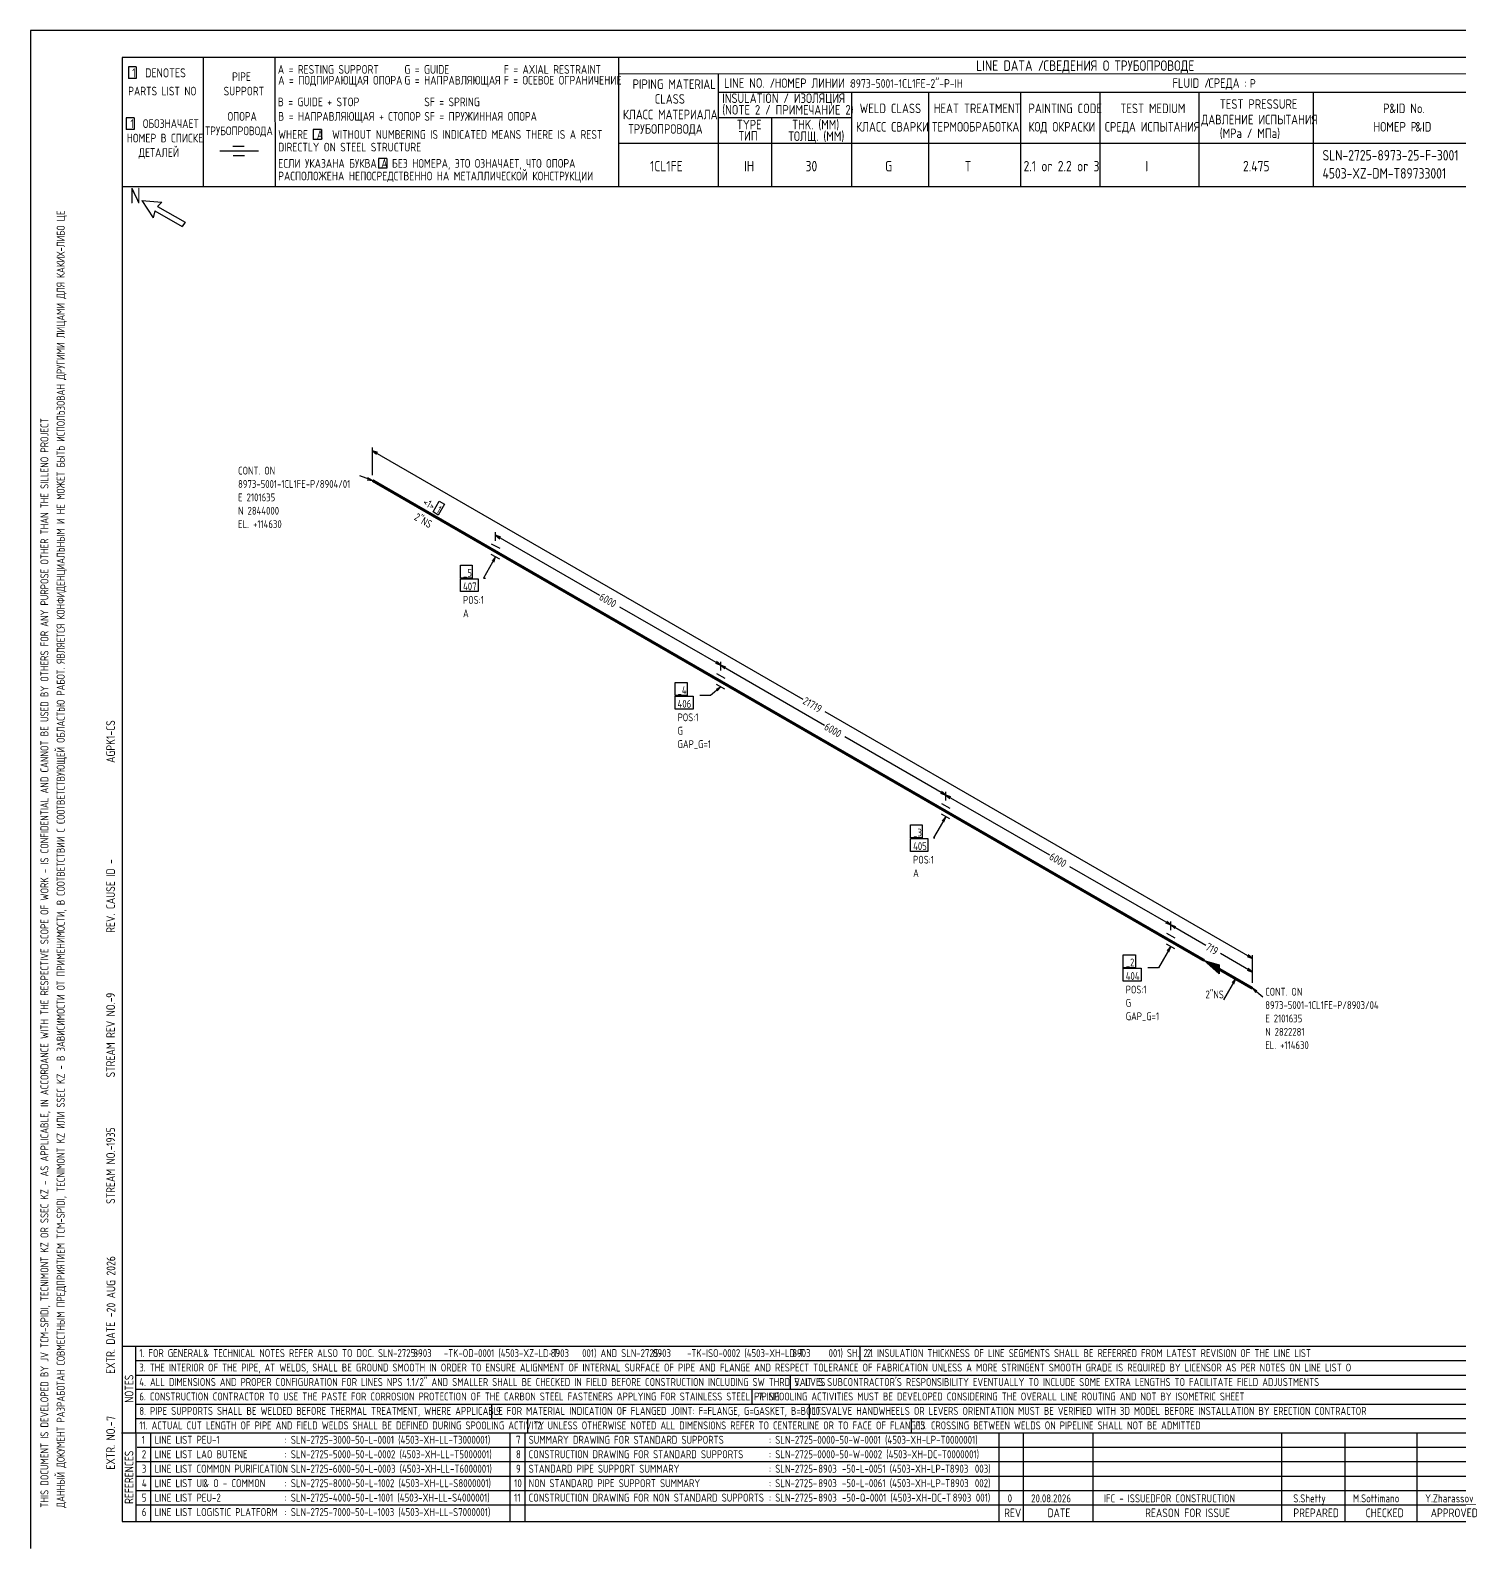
# Model space of a CAD drawing. Extents: x -1005 to 594, y -998 to 420.
# Drawn here: x 0 to 395.4, y 0 to 420 of the extents above; entities that cross this region are included whole.
import ezdxf

# ---------------------------------------------------------------- set-up
doc = ezdxf.new("R2010")
doc.units = 0
doc.styles.add('TTFN17', font='GOST type A')

msp = doc.modelspace()

# ---------------------------------------------------------------- linework, layer by layer
at = {"layer": 'GT_1', "flags": 128}
for points in [[(0, 420), (0, 0)], [(594, 420), (0, 420)], [(589.1, 412.5), (25.4, 412.5)], [(25.4, 412.5), (25.4, 7.5)], [(47.8, 412.5), (47.8, 376.7)], [(67.6, 412.5), (67.7, 376.7)], [(162.7, 412.5), (162.7, 376.7)], [(29.3, 409.9), (27.1, 409.9)], [(27.1, 409.9), (27.1, 406.7)], [(29.3, 409.9), (29.3, 406.7)], [(589.1, 408), (162.7, 407.9)], [(190.3, 407.8), (190.3, 376.7)], [(29.3, 406.7), (27.1, 406.7)], [(190.3, 402.9), (402.7, 402.9)], [(227.1, 402.9), (227.1, 376.7)], [(248.4, 402.9), (248.4, 376.8)], [(273.9, 402.9), (273.9, 376.7)], [(295.8, 402.9), (295.8, 376.7)], [(323.2, 402.9), (323.2, 376.7)], [(354.8, 402.9), (354.8, 376.8)], [(28.7, 395.8), (26.5, 395.8)], [(26.5, 395.8), (26.5, 392.6)], [(28.7, 395.8), (28.7, 392.6)], [(227.1, 395.8), (190.3, 395.8)], [(205, 395.8), (205, 376.7)], [(28.7, 392.6), (26.5, 392.6)], [(80.5, 392.6), (78.2, 392.6)], [(78.2, 392.6), (78.2, 389.8)], [(80.5, 392.6), (80.5, 389.8)], [(63.1, 386.6), (52.4, 386.6)], [(59.1, 387.9), (56, 387.9)], [(80.5, 389.8), (78.2, 389.8)], [(230.2, 388.7), (162.7, 388.7)], [(402.7, 388.7), (226.9, 388.7)], [(59.2, 385.3), (56.1, 385.3)], [(98.6, 384.6), (96.3, 384.6)], [(96.3, 384.6), (96.3, 381.9)], [(98.6, 384.6), (98.6, 381.9)], [(98.6, 381.9), (96.3, 381.9)], [(402.7, 376.7), (25.4, 376.7)], [(30.8, 372.9), (34, 368.1)], [(30.8, 372.9), (36.4, 372.5)], [(34.4, 370.1), (34, 368.1)], [(34.4, 370.1), (42, 365.7)], [(36.4, 372.5), (35.2, 371.3)], [(35.2, 371.3), (42.8, 366.9)], [(42.8, 366.9), (42, 365.7)], [(94.65, 296.98), (94.65, 304.62)], [(96.08, 303.2), (94.65, 303.73), (95.78, 302.75)], [(94.65, 303.73), (213.68, 235.03)], [(94.65, 295.48), (91.12, 296.75)], [(93.15, 295.7), (94.65, 295.48), (93.38, 296.23)], [(113.1, 289.77), (114.6, 288.95), (112.8, 285.88), (111.38, 286.77), (113.1, 289.77)], [(127.5, 278), (129.82, 276.73)], [(128.7, 278.82), (128.7, 281.23)], [(130.12, 279.8), (128.7, 280.32), (129.82, 279.35)], [(128.7, 280.32), (157.43, 263.75)], [(128.7, 274.32), (125.33, 268.48), (125.85, 268.48)], [(129.82, 273.73), (127.5, 275)], [(128.18, 272.9), (128.7, 274.32), (127.72, 273.2)], [(118.95, 272.07), (122.17, 272.07), (122.17, 268.48), (118.95, 268.48), (118.95, 272.07)], [(118.95, 268.32), (123.9, 268.32), (123.9, 264.73), (118.95, 264.73), (118.95, 268.32)], [(190.95, 244.4), (163.05, 260.45)], [(189.53, 244.93), (190.95, 244.4), (189.82, 245.38)], [(190.95, 242.9), (190.95, 245.3)], [(190.95, 242.9), (190.95, 245.3)], [(192.38, 243.88), (190.95, 244.4), (192.07, 243.43)], [(190.95, 244.4), (219.68, 227.82)], [(178.35, 239.6), (181.72, 239.6), (181.72, 236), (178.35, 236), (178.35, 239.6)], [(189.75, 242.07), (192.07, 240.8)], [(178.35, 235.85), (183.3, 235.85), (183.3, 232.25), (178.35, 232.25), (178.35, 235.85)], [(190.95, 238.4), (188.1, 236), (185.18, 236)], [(189.97, 237.28), (190.95, 238.4), (189.68, 237.65)], [(192.07, 237.8), (189.75, 239.07)], [(338.02, 163.25), (219.82, 231.5)], [(253.2, 208.47), (225.3, 224.53)], [(251.78, 209), (253.2, 208.47), (252.07, 209.45)], [(252, 206.15), (254.32, 204.88)], [(253.2, 206.97), (253.2, 209.38)], [(253.2, 206.97), (253.2, 209.38)], [(254.62, 207.95), (253.2, 208.47), (254.32, 207.5)], [(253.2, 208.47), (281.93, 191.9)], [(253.2, 202.47), (249.82, 196.62), (250.2, 196.62)], [(254.32, 201.88), (252, 203.15)], [(252.68, 201.05), (253.2, 202.47), (252.22, 201.35)], [(243.45, 200.22), (246.68, 200.22), (246.68, 196.62), (243.45, 196.62), (243.45, 200.22)], [(243.45, 196.47), (248.25, 196.47), (248.25, 192.88), (243.45, 192.88), (243.45, 196.47)], [(315.45, 172.55), (287.55, 188.6)], [(314.02, 173.07), (315.45, 172.55), (314.32, 173.53)], [(315.45, 171.05), (315.45, 173.45)], [(315.45, 171.05), (315.45, 173.45)], [(316.88, 172.03), (315.45, 172.55), (316.57, 171.57)], [(315.45, 172.55), (325.12, 166.93)], [(314.25, 170.22), (316.57, 168.95)], [(302.32, 164.3), (305.7, 164.3), (305.7, 160.7), (302.32, 160.7), (302.32, 164.3)], [(315.45, 166.55), (312.07, 160.7), (309.15, 160.7)], [(316.57, 165.95), (314.25, 167.22)], [(314.93, 165.12), (315.45, 166.55), (314.48, 165.43)], [(338.02, 159.5), (329.18, 164.6)], [(336.6, 163.78), (338.02, 163.25), (336.9, 164.22)], [(338.02, 156.5), (338.02, 164.15)], [(302.32, 160.55), (307.27, 160.55), (307.27, 156.95), (302.32, 156.95), (302.32, 160.55)], [(328.8, 160.32), (328.8, 158.97), (324.68, 162.72), (328.8, 161.53), (328.8, 159.12), (325.05, 162.5), (328.8, 161.45), (328.8, 159.35), (325.5, 162.28), (328.8, 161.22), (328.8, 159.5), (325.88, 161.97), (328.8, 161.07), (328.8, 159.65), (326.25, 161.82), (328.8, 160.93), (328.8, 159.8), (326.7, 161.53), (328.8, 160.78), (328.8, 160.03), (327, 161.38), (328.8, 160.55), (328.8, 160.18), (327.45, 161.07), (328.8, 160.4), (328.8, 160.32), (324.68, 162.72)], [(336.6, 160.03), (338.02, 159.5), (336.9, 160.47)], [(338.02, 156.5), (338.02, 160.4)], [(333.45, 157.7), (330.07, 151.85)], [(332.93, 156.28), (333.45, 157.7), (332.48, 156.57)], [(339.3, 154.25), (338.02, 155), (339, 153.88)], [(338.02, 155), (340.88, 152.6)], [(25.3, 56), (402.7, 56)], [(29.1, 56), (29.2, 7.5)], [(229.4, 56), (229.4, 52)], [(29.1, 52), (402.7, 52)], [(29.1, 48), (402.7, 48)], [(210.2, 48), (210.2, 44)], [(402.7, 44), (29.1, 44)], [(199.6, 44), (199.6, 40)], [(29.2, 40), (402.7, 40)], [(127.6, 40), (127.6, 36)], [(215.4, 40), (215.4, 36)], [(29.1, 36), (402.7, 36)], [(137.5, 36), (137.5, 32)], [(243.6, 36), (243.6, 32)], [(25.2, 32), (402.7, 32)], [(33.2, 32), (33.2, 7.6)], [(132.6, 32), (132.6, 7.6)], [(136.8, 32), (136.8, 7.6)], [(267.9, 32), (267.9, 7.5)], [(274.6, 32), (274.6, 7.5)], [(293.9, 32), (293.9, 7.5)], [(346.1, 32), (346.1, 7.5)], [(363.6, 32), (363.6, 7.5)], [(383.5, 32), (383.5, 7.5)], [(402.7, 28), (29.5, 28)], [(402.7, 24), (29.1, 24)], [(402.7, 20), (29.1, 20)], [(402.7, 16), (29.1, 16)], [(402.7, 12), (29.2, 12)], [(25.4, 7.5), (589.1, 7.5)], [(0, 0), (0, 0)]]:
    msp.add_lwpolyline(points, dxfattribs=at)
at = {"layer": 'GT_1', "const_width": 0.8, "flags": 128}
for points in [[(128.7, 275.82), (94.65, 295.48)], [(190.95, 239.9), (128.7, 275.82)], [(253.2, 203.97), (190.95, 239.9)], [(315.45, 168.05), (253.2, 203.97)], [(324.68, 162.72), (315.45, 168.05)], [(338.02, 155), (328.8, 160.32)]]:
    msp.add_lwpolyline(points, dxfattribs=at)

# ---------------------------------------------------------------- texts
at = {"layer": 'GT_1', "style": 'TTFN17'}
for s, height, p in [('LINE DATA /', 2.8875, (261.63, 408.8)), ('СВЕДЕНИЯ О ТРУБОПРОВОДЕ', 2.8875, (280.23, 408.8)), (' 1  DENOTES', 2.5025, (26.88, 407)), (' PIPE', 2.406, (54.56, 406)), ('A = RESTING SUPPORT', 2.4062, (68.46, 408)), ('A = ПОДПИРАЮЩАЯ ОПОРА', 2.4062, (68.56, 405)), ('G = GUIDE', 2.406, (103.46, 408)), ('G = НАПРАВЛЯЮЩАЯ', 2.4062, (103.46, 405)), ('F = AXIAL RESTRAINT', 2.4062, (130.96, 408)), ('F = ОСЕВОЕ ОГРАНИЧЕНИЕ', 2.4062, (130.96, 405)), ('PARTS LIST NO', 2.4062, (27.06, 402)), ('SUPPORT', 2.406, (53.46, 402)), ('PIPING MATERIAL', 2.6469, (166.6, 403.8)), ('LINE NO. /', 2.647, (191.9, 404.1)), ('НОМЕР ЛИНИИ :', 2.5987, (205.89, 404.1)), ('8973-5001-1CL1FE-2"-P-IH', 2.4062, (226.86, 404.1)), ('FLUID /', 2.647, (315.9, 404.1)), ('СРЕДА :', 2.647, (325.9, 404.1)), ('P', 2.41, (337.36, 404.1)), ('B = GUIDE + STOP', 2.4062, (68.46, 399)), ('SF = SPRING', 2.4062, (108.96, 399)), ('CLASS', 2.647, (172.7, 399.7)), ('(NOTE 2 / ПРИМЕЧАНИЕ 2)', 2.6469, (191.4, 396.7)), ('INSULATION / ИЗОЛЯЦИЯ', 2.6469, (191.4, 399.9)), ('WELD CLASS', 2.647, (229.4, 397.1)), ('HEAT TREATMENT', 2.6469, (249.9, 397.1)), ('PAINTING CODE', 2.6469, (276.1, 397.1)), ('TEST MEDIUM', 2.6469, (301.5, 397.1)), ('TEST PRESSURE', 2.6469, (329, 398.3)), ('P', 2.65, (374.2, 397.1)), ('&ID No.', 2.647, (375.91, 397.1)), (' 1  ОБОЗНАЧАЕТ', 2.4062, (26.46, 393)), ('ОПОРА', 2.406, (54.56, 395)), ('B = НАПРАВЛЯЮЩАЯ + СТОПОР', 2.4062, (68.56, 395)), ('SF = ПРУЖИННАЯ ОПОРА', 2.4062, (108.96, 395)), ('КЛАСС МАТЕРИАЛА', 2.6469, (163.9, 395.4)), ('TYPE', 2.647, (195.4, 392.6)), ('THK. (MM)', 2.647, (210.7, 392.6)), ('ДАВЛЕНИЕ ИСПЫТАНИЯ', 2.6469, (323.9, 394)), ('НОМЕР В СПИСКЕ', 2.4062, (26.66, 389)), ('ТРУБОПРОВОДА', 2.4062, (48.36, 391)), ('WHERE  A  WITHOUT NUMBERING IS INDICATED MEANS THERE IS A REST', 2.4062, (68.56, 390)), ('ТРУБОПРОВОДА', 2.6469, (165.4, 391.4)), ('ТИП', 2.647, (195.9, 389.5)), ('ТОЛЩ. (ММ)', 2.647, (209.7, 389.4)), ('КЛАСС СВАРКИ', 2.6469, (228.4, 392)), ('ТЕРМООБРАБОТКА', 2.6469, (249.4, 392)), ('КОД ОКРАСКИ', 2.6469, (276.1, 392)), ('СРЕДА ИСПЫТАНИЯ', 2.6469, (297.2, 392)), ('(MPa / МПа)', 2.6469, (329, 390.2)), ('НОМЕР P', 2.647, (371.5, 392)), ('&ID', 2.647, (383.1, 392)), ('ДЕТАЛЕЙ', 2.406, (29.96, 385)), ('DIRECTLY ON STEEL STRUCTURE', 2.4062, (68.56, 386.5)), ('SLN-2725-8973-25-F-3001', 2.8875, (357.43, 384)), ('ЕСЛИ УКАЗАНА БУКВА A БЕЗ НОМЕРА, ЭТО ОЗНАЧАЕТ, ЧТО ОПОРА', 2.4062, (68.56, 382)), ('1CL1FE', 2.888, (171.43, 381)), ('IH', 2.888, (197.43, 381)), ('30', 2.888, (214.43, 381)), ('G', 2.89, (236.43, 381)), ('T', 2.89, (258.43, 381)), ('2.1 or 2.2 or 3', 2.8875, (274.73, 381)), ('I', 2.89, (308.43, 381)), ('2.475', 2.888, (335.43, 381)), ('РАСПОЛОЖЕНА НЕПОСРЕДСТВЕННО НА МЕТАЛЛИЧЕСКОЙ КОНСТРУКЦИИ', 2.4062, (68.56, 378.5)), ('4503-XZ-DM-T89733001', 2.8875, (357.43, 379)), ('N', 4.33, (27.55, 372.1)), ('CONT. ON', 2.166, (57.46, 297.12)), ('8973-5001-1CL1FE-P/8904/01', 2.1656, (57.46, 293.43)), ('E 2101635', 2.166, (57.46, 289.73)), ('N 2844000', 2.166, (57.46, 286.03)), ('EL. +114630', 2.1656, (57.46, 282.33)), ('_5', 2.166, (119.68, 268.85)), ('407', 2.166, (119.68, 265.1)), ('POS:1', 2.166, (119.68, 261.35)), ('A', 2.17, (119.68, 257.65)), ('_4', 2.166, (179.03, 236.38)), ('406', 2.166, (179.03, 232.62)), ('POS:1', 2.166, (179.03, 228.88)), ('G', 2.17, (179.03, 225.18)), ('GAP_G=1', 2.166, (179.03, 221.48)), ('_3', 2.166, (244.18, 197)), ('405', 2.166, (244.18, 193.25)), ('POS:1', 2.166, (244.18, 189.5)), ('A', 2.17, (244.18, 185.8)), ('_2', 2.166, (303, 161.07)), ('404', 2.166, (303, 157.32)), ('POS:1', 2.166, (303, 153.57)), ('G', 2.17, (303, 149.88)), ('2"NS', 2.166, (325.05, 152.22)), ('CONT. ON', 2.166, (341.57, 152.97)), ('8973-5001-1CL1FE-P/8903/04', 2.1656, (341.57, 149.28)), ('GAP_G=1', 2.166, (303, 146.18)), ('E 2101635', 2.166, (341.57, 145.58)), ('N 2822281', 2.166, (341.57, 141.88)), ('EL. +114630', 2.1656, (341.57, 138.19)), ('1. FOR GENERAL', 2.1849, (30.13, 53)), ('& TECHNICAL NOTES REFER ALSO TO DOC. SLN-2725-      -TK-OD-0001 (4503-XZ-LD-T      001) AND SLN-2725-      -TK-ISO-0002 (4503-XH-LD-T      001) SH. 2.1', 2.18487, (47.87, 53)), ('8903', 2.185, (105.93, 53)), ('8903', 2.185, (143.93, 53)), ('8903', 2.185, (172.13, 53)), ('8903', 2.185, (210.73, 53)), ('2. INSULATION THICKNESS OF LINE SEGMENTS SHALL BE REFERRED FROM LATEST REVISION OF THE LINE LIST', 2.1849, (231.33, 53)), ('3. THE INTERIOR OF THE PIPE, AT WELDS, SHALL BE GROUND SMOOTH IN ORDER TO ENSURE ALIGNMENT OF INTERNAL SURFACE OF PIPE AND FLANGE AND RESPECT TOLERANCE OF FABRICATION UNLESS A MORE STRINGENT SMOOTH GRADE IS REQUIRED BY LICENSOR AS PER NOTES ON LINE LIST O', 2.18487, (30.13, 49)), ('4. ALL DIMENSIONS AND PROPER CONFIGURATION FOR LINES NPS 1.1/2" AND SMALLER SHALL BE CHECKED IN FIELD BEFORE CONSTRUCTION INCLUDING SW THRD VALVES', 2.18487, (30.13, 45)), ("5. IT IS SUBCONTRACTOR'S RESPONSIBILITY EVENTUALLY TO INCLUDE SOME EXTRA LENGTHS TO FACILITATE FIELD ADJUSTMENTS", 2.18487, (211.33, 45)), ('6. CONSTRUCTION CONTRACTOR TO USE THE PASTE FOR CORROSION PROTECTION OF THE CARBON STEEL FASTENERS APPLYING FOR STAINLESS STEEL PIPING', 2.18487, (30.13, 41)), ('7. SPOOLING ACTIVITIES MUST BE DEVELOPED CONSIDERING THE OVERALL LINE ROUTING AND NOT BY ISOMETRIC SHEET', 2.18487, (201.33, 41)), ('8. PIPE SUPPORTS SHALL BE WELDED BEFORE THERMAL TREATMENT, WHERE APPLICABLE', 2.1849, (30.13, 37)), ('9. FOR MATERIAL INDICATION OF FLANGED JOINT: F=FLANGE, G=GASKET, B=BOLTS', 2.1849, (128.83, 37)), ('10. VALVE HANDWHEELS OR LEVERS ORIENTATION MUST BE VERIFIED WITH 3D MODEL BEFORE INSTALLATION BY ERECTION CONTRACTOR', 2.18487, (216.33, 37)), ('11. ACTUAL CUT LENGTH OF PIPE AND FIELD WELDS SHALL BE DEFINED DURING SPOOLING ACTIVITY', 2.1849, (30.13, 33)), ('12. UNLESS OTHERWISE NOTED ALL DIMENSIONS REFER TO CENTERLINE OR TO FACE OF FLANGES', 2.1849, (139.33, 33)), ('13. CROSSING BETWEEN WELDS ON PIPELINE SHALL NOT BE ADMITTED', 2.1849, (245.33, 33)), ('1', 2.21, (30.83, 29)), ('LINE LIST PEU-1', 2.2138, (34.33, 29)), (': SLN-2725-3000-50-L-0001 (4503-XH-LL-T3000001)', 2.2138, (70.33, 29)), ('7', 2.21, (134.33, 29)), ('SUMMARY DRAWING FOR STANDARD SUPPORTS', 2.2138, (137.83, 29)), (': SLN-2725-0000-50-W-0001 (4503-XH-LP-T0000001)', 2.2138, (204.33, 29)), ('2', 2.21, (30.83, 25)), ('LINE LIST LAO BUTENE', 2.2138, (34.33, 25)), (': SLN-2725-5000-50-L-0002 (4503-XH-LL-T5000001)', 2.2138, (70.33, 25)), ('8', 2.21, (134.33, 25)), ('CONSTRUCTION DRAWING FOR STANDARD SUPPORTS', 2.2138, (137.83, 25)), (': SLN-2725-0000-50-W-0002 (4503-XH-DC-T0000001)', 2.2138, (204.33, 25)), ('3', 2.21, (30.83, 21)), ('LINE LIST COMMON PURIFICATION', 2.2138, (34.33, 21)), (': SLN-2725-6000-50-L-0003 (4503-XH-LL-T6000001)', 2.2138, (70.33, 21)), ('9', 2.21, (134.33, 21)), ('STANDARD PIPE SUPPORT SUMMARY', 2.2138, (137.83, 21)), (': SLN-2725-      -50-L-0051 (4503-XH-LP-T      003)', 2.2138, (204.33, 21)), ('8903', 2.214, (217.93, 21)), ('8903', 2.214, (254.33, 21)), ('4', 2.21, (30.83, 17)), ('LINE LIST UI', 2.2138, (34.33, 17)), ('& O - COMMON', 2.2138, (47.85, 17)), (': SLN-2725-8000-50-L-1002 (4503-XH-LL-S8000001)', 2.2138, (70.33, 17)), ('10', 2.214, (133.83, 17)), ('NON STANDARD PIPE SUPPORT SUMMARY', 2.2138, (137.83, 17)), (': SLN-2725-      -50-L-0061 (4503-XH-LP-T      002)', 2.2138, (204.33, 17)), ('8903', 2.214, (217.93, 17)), ('8903', 2.214, (254.43, 17)), ('5', 2.21, (30.83, 13)), ('LINE LIST PEU-2', 2.2138, (34.33, 13)), (': SLN-2725-4000-50-L-1001 (4503-XH-LL-S4000001)', 2.2138, (70.33, 13)), ('11', 2.214, (133.83, 13)), ('CONSTRUCTION DRAWING FOR NON STANDARD SUPPORTS', 2.2138, (137.83, 13)), (': SLN-2725-      -50-Q-0001 (4503-XH-DC-T      001)', 2.2138, (204.33, 13)), ('8903', 2.214, (217.93, 13)), ('8903', 2.214, (255.13, 13)), ('0', 2.21, (270.33, 12.8)), ('20.08.2026', 2.214, (276.83, 12.8)), ('IFC - ISSUEDFOR CONSTRUCTION', 2.2138, (296.93, 12.8)), ('S.Shetty', 2.214, (349.33, 12.8)), ('M.Sottimano', 2.2138, (365.83, 12.8)), ('Y.Zharassov', 2.2138, (385.83, 12.8)), ('6', 2.21, (30.83, 9)), ('LINE LIST LOGISTIC PLATFORM', 2.2138, (34.33, 9)), (': SLN-2725-7000-50-L-1003 (4503-XH-LL-S7000001)', 2.2138, (70.33, 9)), ('REV', 2.406, (269.36, 8.7)), ('DATE', 2.406, (281.36, 8.7)), ('REASON FOR ISSUE', 2.4062, (308.36, 8.7)), ('PREPARED', 2.406, (349.36, 8.7)), ('CHECKED', 2.406, (369.36, 8.7)), ('APPROVED', 2.406, (387.36, 8.7))]:
    msp.add_text(s, height=height, dxfattribs=at).set_placement(p)
for s, height, rotation, p in [('ДАННЫЙ ДОКУМЕНТ РАЗРАБОТАН СОВМЕСТНЫМ ПРЕДПРИЯТИЕМ TCM-SPIDI, TECNIMONT KZ ИЛИ SSEC KZ - В ЗАВИСИМОСТИ ОТ ПРИМЕНИМОСТИ, В СООТВЕТСТВИИ С СООТВЕТСТВУЮЩЕЙ ОБЛАСТЬЮ РАБОТ. ЯВЛЯЕТСЯ КОНФИДЕНЦИАЛЬНЫМ И НЕ МОЖЕТ БЫТЬ ИСПОЛЬЗОВАН ДРУГИМИ ЛИЦАМИ ДЛЯ КАКИХ-ЛИБО ЦЕ', 2.21375, 90, (9.5, 11.33)), ('THIS DOCUMENT IS DEVELOPED BY JV TCM-SPIDI, TECNIMONT KZ OR SSEC KZ - AS APPLICABLE, IN ACCORDANCE WITH THE RESPECTIVE SCOPE OF WORK - IS CONFIDENTIAL AND CANNOT BE USED BY OTHERS FOR ANY PURPOSE OTHER THAN THE SILLENO PROJECT', 2.21375, 90, (5, 11.33)), ('<1>', 2.166, -30, (108.34, 288.87)), ('2"NS', 2.166, -30, (105.96, 284.74)), ('1', 2.17, -30, (112.12, 286.69)), ('6000', 2.166, -30, (157.12, 262.63)), ('21719', 2.166, -30, (213.43, 233.87)), ('AGPK1-CS', 2.406, 90, (23.4, 217.36)), ('6000', 2.166, -30, (219.37, 226.7)), ('REV. CAUSE ID -', 2.4062, 90, (23.4, 170.36)), ('6000', 2.166, -30, (281.62, 190.78)), ('719', 2.166, -30, (324.84, 165.82)), ('9', 2.41, 90, (23.4, 152.36)), ('STREAM REV NO.-', 2.4062, 90, (23.4, 130.36)), ('1935', 2.406, 90, (23.4, 111.36)), ('STREAM NO.-', 2.4062, 90, (23.4, 95.36)), ('20 AUG 2026', 2.4062, 90, (23.5, 65.36)), ('EXTR. DATE -', 2.4062, 90, (23.4, 48.36)), ('NOTES', 2.406, 90, (28.5, 40.36)), ('EXTR. NO.-', 2.406, 90, (23.4, 21.86)), ('7', 2.41, 90, (23.5, 35.36)), ('REFERENCES', 2.406, 90, (28.5, 12.36))]:
    msp.add_text(s, height=height, rotation=rotation, dxfattribs=at).set_placement(p)

doc.saveas('drawing.dxf')
